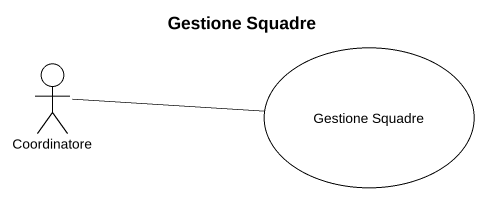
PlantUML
@startuml
title Gestione Squadre
actor Coordinatore
usecase "Gestione Squadre" as Gestione_Squadre
Coordinatore -right- Gestione_Squadre
@enduml
